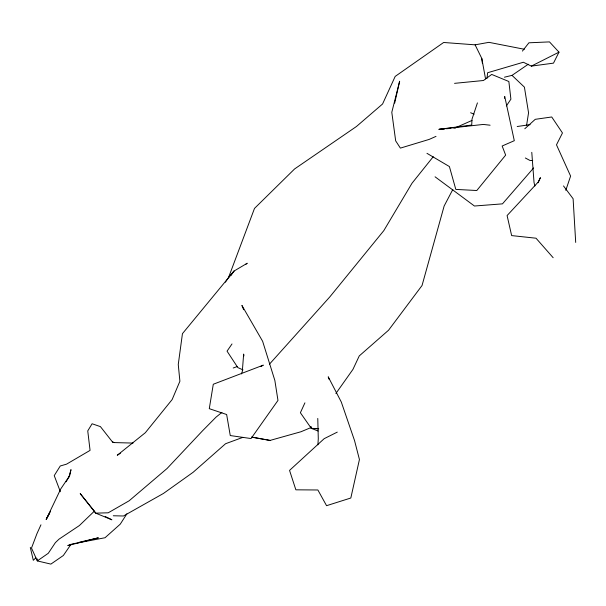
<?xml version="1.0" encoding="UTF-8"?>
<svg xmlns="http://www.w3.org/2000/svg" width="606" height="606" viewBox="0 0 606 606"><rect width="100%" height="100%" fill="white"/><g stroke="black" fill="none" stroke-linecap="round" stroke-linejoin="round"><path stroke-width="0.91" d="M317.9 444.827L318.286 438.721L317.771 418.443M487.035 78.288L487.603 72.743L523.364 62.244L531.364 66.115L553.49 63.138L558.982 52.154L549.483 41.897L528.909 42.799L522.41 51.093M526.561 125.503L528.553 112.807L524.41 87.135L512.017 75.371L504.442 77.197M504.45 98.316L504.737 96.483L514.297 140.698L502.154 146.008L505.654 155.121L476.801 190.511L455.81 189.405L449.402 166.559L426.957 153.326M69.713 475.634L70.985 469.635L68.986 476.831M394.665 103.156L399.642 81.219L391.794 112.307L395.673 140.85L400.384 148.114L429.162 139.41L436.009 136.373M477.422 102.884L472.006 119.155L471.718 125.025L438.994 129.343L444.569 128.896M565.799 190.322L570.602 176.081L556.49 144.834L562.466 132.964L551.733 116.981L535.257 119.321L524.788 128.767M241.393 373.917L242.309 371.463L243.65 354.071L243.93 355.889M225.394 282.184L228.545 277.525L254.497 208.411L294.592 168.953L356.434 126.51L382.568 103.997L395.188 76.409L443.645 42.481L475.104 44.836L488.928 42.337L524.341 49.268M538.158 182.724L540.4 177.649L538.211 182.05L507.093 215.562L511.638 235.59L536.022 238.211L553.164 257.717M40.958 524.819L36.943 533.674L31.497 548.066L37.307 560.914L50.881 564.103L63.335 555.505L71.137 544.158M304.924 402.838L300.387 412.739L311.287 428.351L318.142 431.025M49.336 513.646L46.215 519.357L60.797 488.86L69.19 476.414M452.841 189.451L444.145 206.01L422.041 285.509L388.552 330.225L359.267 355.911L352.934 369.402L335.891 393.491M46.215 519.357L50.601 511.237M66.115 481.77L69.266 476.407M126.881 513.805L120.253 524.16L105.027 537.742L72.053 543.983M506.336 105.974L510.903 99.172L508.858 81.507L491.701 74.432L483.459 80.507L454.545 83.348M232.007 343.95L227.045 351.162L237.825 367.584L242.991 369.88M230.825 275.662L234.037 271.049L247.233 263.239L245.733 264.375M433.237 156.719L412.019 183.224L383.81 230.628L329.778 296.948L269.405 364.221M228.545 277.525L234.037 271.049L182.444 333.656L178.262 364.501L179.899 381.235L172.157 399.543L145.342 432.699L117.276 455.257L120.374 453.243M533.636 167.923L502.465 203.858L474.445 206.017L435.07 176.808M35.86 557.778L33.307 560.3L30.3 547.392M105.202 516.501L111.883 519.797L95.665 513.138L80.197 493.587L94.362 511.153L79.378 525.561L59.047 539.135L55.381 542.635L48.291 553.278L37.307 560.914L37.224 558.853M221.91 412.421L216.054 417.125L202.578 430.76L167.082 468.483L129.139 500.791L108.209 512.805L95.665 513.138L94.362 511.153M528.28 64.236L512.017 75.371M260.853 366.554L263.307 365.138L213.289 384.249L209.282 408.671L226.644 414.519L230.257 435.555L251.043 438.555L277.972 400.422L274.859 380.477L262.625 341.276L241.915 305.424L243.65 309.719M531.364 66.115L558.982 52.154M337.277 432.116L324.187 438.661L289.547 470.4L295.864 489.822L317.877 489.981L326.558 505.684L350.821 498.011L359.434 459.515L354.548 440.615L341.292 402.013L328.217 376.811L329.156 379.409M455.704 127.654L471.976 120.45M70.304 544.514L67.804 545.589L98.346 537.825L79.303 542.256M311.211 427.465L301.015 431.737L270.041 440.426L251.46 437.07M242.794 437.388L225.568 443.728L193.162 472.256L163.446 493.451L123.48 515.994L113.277 515.767M233.204 368.001L237.514 366.463M517.198 126.51L530.129 124.647M438.994 129.343L483.293 124.435L490.102 125.207M446.433 128.745L450.144 128.442M453.864 128.139L455.72 127.987M532.712 160.514L529.924 160.439L525.326 157.984M133.047 443.077L114.17 442.577L112.489 442.001L100.429 426.624L92.097 423.768L87.749 430.896L90.067 450.387L66.562 464.151L60.259 465.991L54.237 475.604L60.358 491.716M316.817 428.525L311.287 428.351L310.795 426.563M318.756 428.859L311.287 428.351L310.833 426.526M252.649 437.274L270.041 440.426M112.489 442.001L114.246 442.585M470.62 112.731L474.066 114.239M563.512 185.928L573.109 198.738L575.7 242.423M475.104 44.836L481.793 58.456L485.55 78.848M534.893 185.997L534.03 182.451L531.78 152.341M481.793 58.456L482.353 63.138"/></g></svg>
